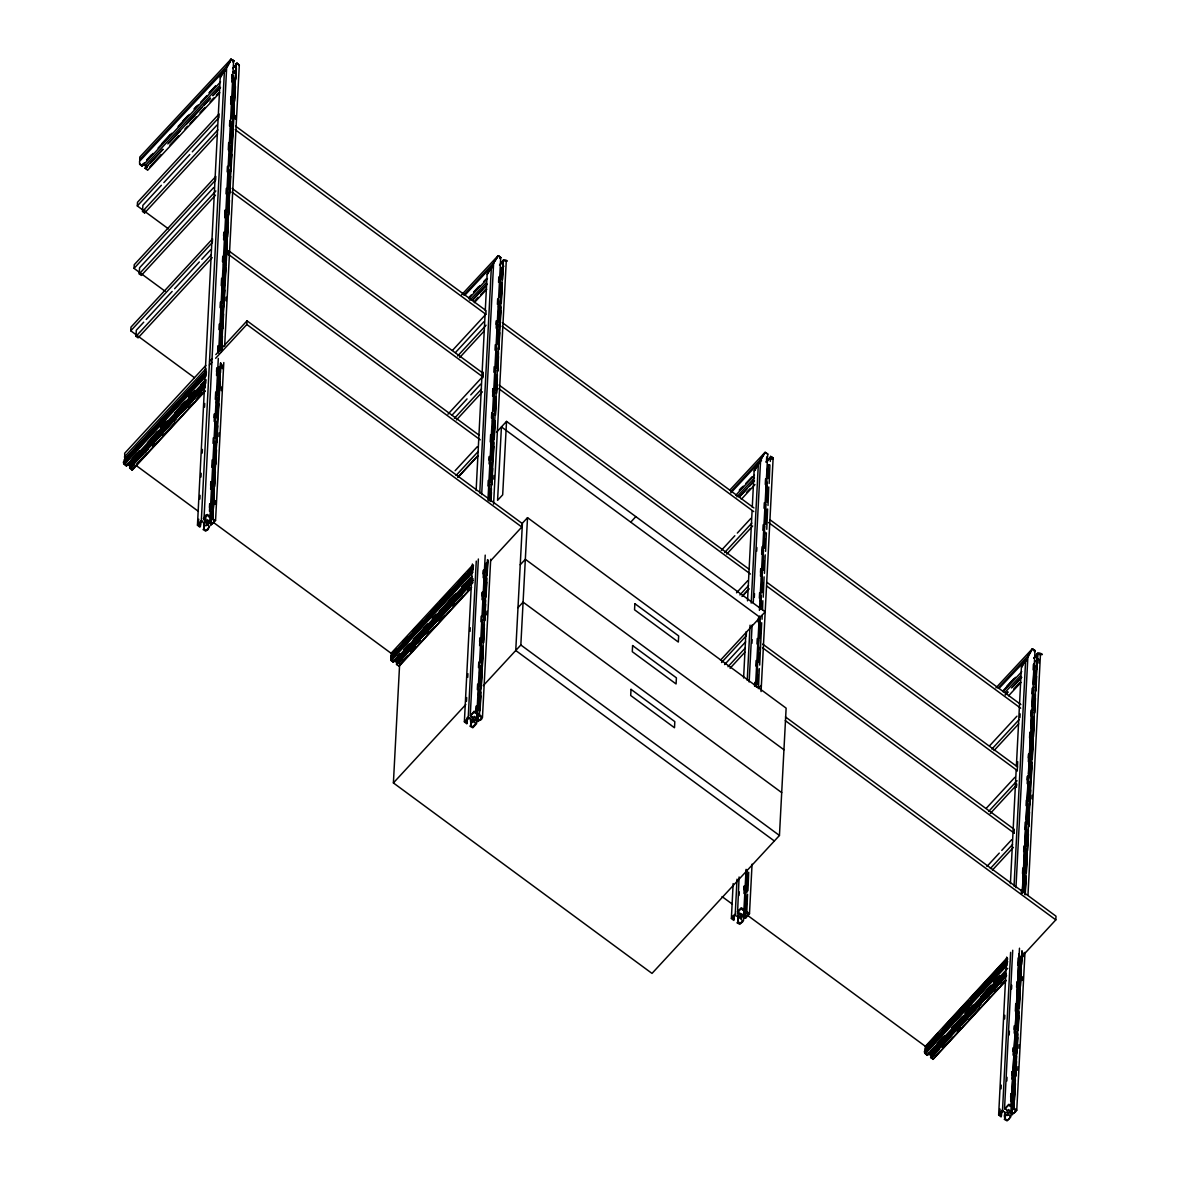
<?xml version="1.0" encoding="UTF-8"?>
<svg xmlns="http://www.w3.org/2000/svg" width="1180" height="1180" viewBox="0 0 1180 1180"><rect width="100%" height="100%" fill="white"/><g stroke="black" fill="none" stroke-linecap="round" stroke-linejoin="round"><path stroke-width="1.5" d="M200.379 526.206L199.789 527.135L197.458 525.203L220.232 77.142L225.247 69.546M224.657 346.035L239.304 65.092L236.988 63.071L236.177 63.809L235.794 79.178M485.275 310.62L487.148 273.819L492.163 266.223M506.22 261.768L493.579 504.155M752.279 507.208L754.153 470.407L759.168 462.811M761.071 691.554L773.136 457.973L773.062 458.828M1016.378 766.13L1021.423 666.907L1026.438 659.31L999.416 688.014M1040.332 655.328L1040.45 654.546L1027.957 895.399M239.142 65.564L236.974 63.071L236.31 64.59M212.725 519.539C216.412 519.938 213.226 524.023 211.058 524.186C203.049 519.672 214.421 523.846 207.326 519.805C203.668 526.678 202.385 510.468 208.963 516.766M220.601 362.909L212.651 519.48M479.641 716.216C487.856 720.862 469.802 722.558 476.661 718.34L485.216 555.116M479.567 716.157L480.142 715.213L482.473 717.219L490.703 559.246M746.085 869.35L743.636 915.046L738.046 912.317L740.922 908.807L742.884 910.031M1013.915 1109.303C1020.523 1113.861 1005.522 1114.186 1010.936 1111.427L1019.092 953.661M1010.936 1111.427L1008.458 1109.554L1008.118 1110.911L1005.272 1108.713L1008.192 1105.306L1011.142 1106.471L1008.93 1104.259L1004.549 1109.097M1015.39 1079.744L1013.664 1108.772L1014.417 1108.3L1016.747 1110.247L1012.16 1114.702M200.423 520.69C201.632 531.398 196.131 523.669 198.83 519.259M199.863 499.051L200.054 495.364M200.983 476.986L201.175 473.313M202.208 453.091L202.385 449.418M204.538 407.144L204.73 403.472M205.763 383.249L205.94 379.577M200.438 526.428L200.63 520.837M197.458 525.203L201.308 520.881L224.466 69.959M203.978 528.861L204.111 523.389M204.214 525.38L204.037 529.053C210.379 534.643 209.568 519.657 205.954 525.852C203.299 525.528 203.358 517.091 198.579 524.658M207.636 524.849L207.532 521.28M467.546 717.514L466.838 723.856L464.374 721.88L472.398 563.996M476.13 490.555L485.083 314.293M466.498 701.245L466.69 697.557M467.708 677.35L467.9 673.677M470.053 631.389L470.245 627.716M482.959 377.748L483.24 372.231M467.221 722.824L467.339 717.366M464.404 721.762L468.224 717.558L476.263 561.12M479.759 493.019L491.382 266.636M472.295 717.499C475.083 717.204 472.015 721.319 470.938 719.195L470.997 715.375L473.755 712.337L476.366 713.561L476.882 712.808L474.109 711.216L470.274 716.009M467.059 722.868L465.495 721.334L468.888 718.178L471.705 720.302L470.289 720.862L472.678 722.573L473.003 721.201L475.805 723.296L472.944 726.821L470.628 725.523L470.938 721.909M470.938 725.73L471.13 722.057M470.628 725.523L469.979 726.231L472.797 727.78L476.573 723.709L476.764 720.021M734.255 915.783L733.842 920.444L731.379 918.468L733.149 883.584M743.606 677.954L745.937 632.052M747.515 600.841L752.088 510.881M731.379 918.468L735.229 914.146L737.028 879.174M747.235 680.403L750.067 625.194M751.203 603.098L758.386 463.224M737.898 922.126L737.987 912.14M738.99 895.532L739.182 891.844M751.94 643.307L752.132 639.619M754.315 597.272L754.492 593.599M756.675 551.252L756.867 547.564M734.226 919.412C727.308 907.759 752.693 925.164 737.943 922.317L738.223 916.801M741.601 918.379L741.438 914.529M737.751 922.17L736.984 922.804L739.845 924.323L743.577 920.282L743.769 916.609M1001.82 1110.601L1001.112 1116.944L998.649 1114.967L1006.673 957.083M1010.404 883.643L1016.187 769.803M1001.496 1115.911L999.755 1114.672L1000.021 1109.038M1001.053 1088.815L1001.245 1085.143M1004.608 1018.974L1004.8 1015.287M1014.063 833.331L1014.24 829.643M1016.393 787.37L1016.585 783.697M1017.234 770.835L1017.706 761.646M1019.948 717.529L1020.14 713.856M1001.333 1115.956L1001.613 1110.454M998.663 1114.908L1002.499 1110.646L1010.626 952.363M1014.033 886.106L1025.656 659.723M999.755 1114.481C1004.549 1106.722 1004.357 1115.454 1007.233 1115.528C1005.375 1113.315 1009.726 1114.894 1010.139 1116.501C1008.428 1123.758 1001.894 1117.74 1005.301 1113.168M1005.227 1118.817L1005.404 1115.144M1006.82 1080.983L1007.012 1077.311M1009.195 1034.963L1009.372 1031.276M1011.555 988.929L1011.747 985.256M1005.021 1118.669L1004.254 1119.319L1007.071 1120.867L1010.847 1116.796L1011.039 1113.109M225.218 69.65L139.55 161.291L139.653 164.389L142.234 166.129L220.542 81.892M139.978 160.347L139.771 157.088L230.941 59.236L233.625 60.564L218.58 353.071M126.378 465.289C128.119 467.767 120.98 462.722 124.136 461.174L206.456 372.187M124.903 460.466L124.682 453.253L205.836 365.417M130.774 330.798L130.98 327.126L212.533 238.847L212.341 242.519L130.774 330.798L194.42 377.674M134.048 268.376L134.24 264.704L215.807 176.41L215.616 180.083L134.048 268.376L165.2 291.312M137.322 205.94L137.514 202.267L219.082 113.988L218.89 117.661L137.322 205.94L168.475 228.876M212.208 257.609L138.075 337.864L135.98 336.33L136.305 330.208L143.724 322.184M215.483 195.172L141.334 275.427L139.255 273.893L139.579 267.772L213.728 187.517M217.518 134.078L144.609 212.99L142.529 211.456L142.854 205.335L161.38 185.275M144.609 212.99L144.771 209.937M124.402 464.404L205.969 376.125L205.954 372.924M124.46 460.008L206.013 371.73L205.925 368.721L124.357 456.999M203.978 519.554L226.722 66.213L231 59.177L233.625 60.564M204.081 522.239C204.302 524.702 208.211 521.354 205.689 520.719L205.969 515.203M209.465 507.444L209.656 503.786M210.615 485.437L210.807 481.765M214.155 417.558L214.347 413.885M216.545 371.685L216.737 368.027M217.681 349.678L217.872 346.006M223.61 235.941L223.802 232.268M224.761 213.919L224.952 210.246M230.675 100.182L230.867 96.509M231.826 78.16L232.018 74.488M209.48 511.265L209.863 503.934M210.63 489.257L211.014 481.912M211.766 467.236L212.149 459.905M213.019 443.385L213.3 437.883M214.155 421.378L214.539 414.033M215.306 399.356L215.689 392.025M216.545 375.506L216.928 368.175M217.784 351.655L218.079 346.153M218.934 329.648L219.229 324.146M220.085 307.626L220.365 302.124M221.235 285.619L221.604 278.274M222.474 261.768L222.755 256.267M223.61 239.746L223.994 232.416M224.761 217.74L225.144 210.394M226 193.889L226.294 188.387M227.15 171.867L227.445 166.365M228.301 149.86L228.684 142.515M229.54 126.009L229.82 120.508M230.69 103.988L231.073 96.657M231.841 81.981L232.209 74.635M209.73 521.722L218.3 358.44M210.63 517.047L211.043 509.495M211.795 494.789L212.267 485.585M212.99 471.1L213.418 463.534M214.126 449.034L214.554 441.468M215.306 426.762L215.778 417.573M216.501 403.088L217.105 391.834M217.681 380.801L218.153 371.612M220.055 334.84L220.527 325.651M221.235 311.181L221.663 303.584M222.415 288.879L222.902 279.69M223.61 265.235L224.038 257.624M224.746 243.183L225.262 233.729M225.926 220.852L226.398 211.663M227.12 197.222L227.548 189.596M228.301 174.891L228.773 165.702M229.481 151.276L229.908 143.636M230.675 128.93L231.059 121.57M231.855 105.315L232.283 97.675M233.05 82.969L233.419 75.609M210.866 524.628L211.264 511.574M211.795 500.748L212.415 489.508M212.975 478.475L213.639 465.613M214.17 454.801L214.775 443.547M215.306 432.736L215.911 421.481M216.486 410.448L217.15 397.586M217.297 394.135L217.489 390.462M217.681 386.789L218.285 375.52M220.055 340.828L220.749 327.716M221.235 318.526L221.899 305.664M222.415 294.882L223.123 281.755M223.595 272.565L224.259 259.703M224.79 248.936L225.395 237.637M225.926 226.87L226.634 213.742M227.106 204.538L227.769 191.676M228.301 180.924L228.905 169.61M229.481 158.577L230.144 145.715M230.661 134.977L231.28 123.649M231.855 112.616L232.519 99.754M233.035 89.016L233.655 77.688M223.802 362.555L215.556 520.469L210.969 524.938L211.176 519.362M211.84 506.5L212.415 495.467M212.975 484.449L213.551 473.416M214.214 460.554L214.686 451.365M215.35 438.488L215.925 427.47M216.486 416.437L217.061 405.404M217.621 394.386L218.285 381.509M218.861 370.491L219.052 366.803M220.085 346.596L220.557 337.392M221.22 324.53L221.796 313.497M222.459 300.635L222.931 291.445M223.595 278.583L224.171 267.55M224.834 254.688L225.306 245.499M225.97 232.622L226.531 221.604M227.106 210.571L227.666 199.538M228.33 186.676L228.905 175.643M229.481 164.625L230.041 153.592M230.705 140.73L231.177 131.541M231.841 118.664L232.416 107.646M233.08 94.769L233.552 85.58M211.309 517.327L210.895 524.879M211.781 508.138L212.548 493.417M213.019 484.228L213.683 471.366M214.155 462.176L214.819 449.3M215.394 438.267L216.058 425.405M216.53 416.201L217.194 403.339M217.666 394.15L218.418 379.444M218.905 370.24L219.082 366.567M220.041 348.189L220.704 335.312M221.265 324.279L221.929 311.417M222.401 302.228L223.079 289.351M223.64 278.318L224.303 265.456M224.775 256.267L225.439 243.39M226.014 232.357L226.678 219.495M227.15 210.306L227.814 197.429M228.286 188.24L229.053 173.534M229.525 164.345L230.189 151.468M230.661 142.279L231.413 127.573M231.885 118.384L232.563 105.507M233.035 96.317L233.699 83.441M212.474 510.085L213.034 499.051M213.698 486.175L214.17 476.986M214.834 464.109L215.321 454.905M215.984 442.043L216.545 430.995M217.208 418.133L217.695 408.929M218.359 396.052L218.919 385.019M219.583 372.143L219.775 368.47M220.734 350.077L221.294 339.044M221.958 326.167L222.43 316.978M223.094 304.101L223.581 294.897M224.244 282.02L224.805 270.987M225.469 258.11L225.955 248.921M226.619 236.044L227.18 225.011M227.843 212.135L228.315 202.945M228.994 190.069L229.554 179.036M230.218 166.159L230.69 156.955M231.354 144.078L231.841 134.889M232.593 120.183L233.065 110.979M233.729 98.102L234.215 88.913M221.176 351.891L236.192 63.779L221.457 350.548M212.666 519.333L220.601 362.983M213.447 508.477L214.214 493.8M214.598 486.455L215.35 471.779M215.733 464.448L216.501 449.772M216.884 442.426L217.74 425.921M218.123 418.575L218.89 403.899M219.274 396.569L220.041 381.892M220.513 372.718L220.999 363.543M221.663 350.696L222.43 336.02M222.814 328.689L223.566 314.013M223.949 306.667L224.82 290.162M225.1 284.66L225.955 268.14M226.339 260.81L227.106 246.133M227.578 236.959L228.345 222.282M228.728 214.937L229.495 200.261M229.879 192.93L230.734 176.41M231.029 170.908L231.885 154.403M232.268 147.058L233.035 132.381M233.419 125.051L234.274 108.531M234.658 101.2L235.425 86.523M215.321 504.391L215.512 500.718M218.861 436.526L219.052 432.853M221.25 390.669L221.442 387.011M222.386 368.662L222.578 364.989M225.926 300.797L226.118 297.124M228.315 254.939L228.507 251.281M235.381 119.209L235.572 115.552M215.63 358.278L246.841 324.5L247.033 320.827L522.003 523.345L521.811 527.018L490.6 560.81M399.342 654.826L393.029 661.479L393.619 662.231L390.86 660.284L390.919 657.378L473.165 568.244M472.708 564.91L472.915 568.17L391.362 656.449L391.155 653.189L472.885 564.866M774.36 840.986L515.749 650.505L522.416 523.183L527.519 517.666L786.131 708.148L779.449 835.47L652.009 973.412L393.397 782.93L399.696 662.88M472.59 572.212L472.738 569.144M447.972 414.165L482.576 376.715L482.768 373.042L232.121 188.431M452.471 350.401L485.85 314.278L486.042 310.606L235.395 125.995M470.274 715.331L478.357 559.01M481.676 494.626L493.638 262.889L498.344 255.677L500.733 257.638L487.945 500.099M475.909 713.31L476.292 705.965M479.626 641.758L479.818 638.085M482.015 595.885L482.207 592.227M483.166 573.878L483.358 570.206M489.095 460.126L489.287 456.468M492.621 392.247L492.812 388.589M496.161 324.367L496.352 320.709M476.101 713.457L476.484 706.112M477.354 689.607L477.635 684.105M478.49 667.585L478.785 662.083M479.641 645.578L480.024 638.233M480.88 621.727L481.175 616.226M482.03 599.706L482.414 592.375M483.18 577.699L483.564 570.353M487.959 485.968L488.24 480.467M489.095 463.947L489.479 456.616M490.246 441.94L490.629 434.594M491.485 418.089L491.78 412.587M492.635 396.067L493.019 388.736M493.874 372.216L494.169 366.715M495.025 350.209L495.305 344.707M496.175 328.188L496.559 320.857M497.414 304.337L497.695 298.835M498.565 282.33L498.845 276.828M477.9 713.767L477.487 721.319L477.767 709.844M478.49 695.345L478.903 687.793M479.626 673.293L480.039 665.726M480.85 649.398L481.278 641.817M482 627.347L482.414 619.766M483.166 605.06L483.652 595.856M484.361 581.386L484.788 573.804M489.11 489.479L489.523 481.882M490.29 467.177L490.762 457.973M491.426 445.111L491.898 435.922M492.606 421.481L493.034 413.856M493.8 399.15L494.273 389.961M494.981 375.52L495.408 367.894M496.161 353.189L496.632 344M497.355 329.574L497.783 321.933M498.535 307.228L498.919 299.868M499.715 283.628L500.143 275.973M478.475 702.734L479.139 689.858M479.67 679.046L480.275 667.806M480.835 656.773L481.411 645.74M482.03 633.1L482.65 621.845M483.166 611.034L483.874 597.936M484.346 588.746L485.01 575.884M489.095 496.824L489.759 483.962M490.275 473.18L490.895 461.896M491.47 450.863L492.134 438.001M492.65 427.234L493.27 415.935M493.786 405.168L494.494 392.025M494.966 382.836L495.644 369.974M496.161 359.221L496.78 347.908M497.341 336.875L498.004 324.013M498.535 313.275L499.14 301.947M499.715 290.914L500.291 279.881M478.033 717.676L477.812 721.555L482.458 717.278M478.475 708.693L479.169 695.625M479.655 686.421L480.408 671.715M480.85 662.747L481.543 649.664M482.015 640.46L482.679 627.598M483.21 616.786L483.918 603.688M484.346 594.735L485.054 581.637M485.526 572.448L485.998 563.244M489.184 500.999L489.803 489.715M490.275 480.525L491.027 465.805M491.455 456.881L492.163 443.754M492.65 434.55L493.402 419.844M493.83 410.92L494.538 397.793M494.966 388.869L495.674 375.727M496.146 366.538L496.913 351.832M497.341 342.923L498.049 329.766M498.521 320.577L499.184 307.7M499.7 296.962L500.423 283.805M500.895 274.616L500.836 269.306M479.198 710.449L479.67 701.245M480.334 688.368L480.806 679.178M481.47 666.302L482.045 655.269M482.709 642.392L483.18 633.203M483.844 620.326L484.42 609.293M485.083 596.416L485.555 587.212M486.219 574.35L486.794 563.303M490.113 498.934L490.305 495.261M490.969 482.384L491.441 473.195M492.104 460.318L492.68 449.285M493.343 436.408L493.815 427.204M494.479 414.327L495.054 403.295M495.718 390.418L496.19 381.228M496.854 368.352L497.326 359.163M498.093 344.442L498.565 335.253M499.228 322.376L499.7 313.172M500.453 298.466L500.94 289.262M501.603 276.386L501.972 269.04L503.624 266.311M479.39 715.685L487.517 559.586M490.57 501.013L503.108 260.47C513.182 263.081 501.898 257.461 503.27 261.06L502.326 279.38M479.876 710.508L480.835 692.159M481.027 688.5L483.225 646.301M483.402 642.628L484.361 624.279M484.552 620.621L485.6 600.443M485.791 596.77L486.75 578.421M486.942 574.749L487.709 560.072M490.762 501.367L491.441 488.52M491.632 484.862L493.815 442.662M494.007 438.99L494.966 420.641M495.261 415.139L496.205 396.805M496.397 393.132L497.355 374.783M497.547 371.11L498.506 352.761M498.698 349.103L500.895 306.903M501.087 303.231L502.134 283.053M480.068 710.655L480.835 695.979M481.219 688.648L481.986 673.972M482.369 666.626L483.225 650.121M483.608 642.775L484.375 628.099M484.759 620.769L485.614 604.249M485.998 596.918L486.765 582.242M487.148 574.896L487.915 560.22M490.969 501.515L491.441 492.34M491.824 485.01L492.68 468.49M493.063 461.159L493.83 446.483M494.214 439.137L494.981 424.461M495.452 415.286L496.22 400.61M496.603 393.279L497.37 378.603M497.753 371.257L498.506 356.581M498.889 349.251L499.76 332.731M500.143 325.4L500.895 310.724M501.279 303.378L502.046 288.702M502.518 279.527L503.285 264.851M486.735 614.869L486.927 611.196M493.8 479.139L493.992 475.466M720.493 660.195L765.142 611.874L506.53 421.393L502.68 494.833L497.577 500.35L501.426 426.909L760.038 617.391L756.38 687.173M483.284 685.639L520.837 644.988L527.519 517.666M746.453 632.097L746.262 635.769L721.541 662.526M737.574 912.583L739.093 876.976M749.153 682.025L752.102 625.002M753.238 602.936L760.643 459.477L765.348 452.265L767.738 454.226L759.419 610.385M743.961 889.705L744.152 886.033M754.566 686.067L754.758 682.394M760.495 572.33L760.687 568.657M743.975 893.525L744.359 886.18M754.772 686.214L754.964 682.542M755.819 666.036L756.1 660.534M756.97 644.014L757.25 638.513M758.106 622.008L758.298 618.335M759.36 598.157L759.64 592.655M760.495 576.135L760.879 568.804M761.646 554.128L762.029 546.783M762.885 530.277L763.18 524.775M764.035 508.255L764.315 502.754M765.274 484.42L765.569 478.903M766.425 462.398L766.705 456.896M755.525 685.683L759.212 617.656M744.167 917.671L744.492 911.948M745.155 899.072L745.627 889.882M746.35 875.383L746.66 869.66M756.955 669.532L757.383 661.921M758.15 647.201L758.519 639.855M759.33 623.571L759.758 615.96M760.466 601.52L760.982 592.05M761.646 579.188L762.133 569.999M762.841 555.559L763.357 546.089M764.021 533.227L764.492 524.038M765.201 509.613L765.628 501.972M766.395 487.266L766.867 478.062M745.155 905.045L745.627 895.841M746.38 881.15L746.763 873.79M757 675.284L757.383 667.924M758.135 653.219L758.519 645.873M759.374 629.324L759.758 621.978M760.51 607.272L760.894 599.912M761.646 585.221L762.029 577.861M762.885 561.326L763.254 553.966M764.021 539.26L764.389 531.915M765.245 515.365L765.628 508.02M766.381 493.314L766.764 485.954M767.62 469.419L767.856 465.436L767.575 470.953M745.185 904.824L745.849 891.962M746.335 882.773L746.999 869.896M760.554 607.007L761.13 595.974M761.69 584.941L762.354 572.064M762.826 562.875L763.49 550.013M764.065 538.98L764.729 526.103M765.201 516.914L765.864 504.052M766.44 493.019L767 481.986M745.141 912.42L745.893 897.715M746.335 888.732L747.029 875.649M756.94 682.866L757.649 669.753M758.135 660.549L758.799 647.687M759.315 636.92L760.023 623.792M760.746 609.352L761.159 601.726M761.69 590.974L762.31 579.66M762.826 568.908L763.534 555.765M764.006 546.576L764.773 531.87M765.201 522.961L765.909 509.804M766.381 500.615L767.133 485.909M767.561 477L767.841 465.894M744.846 917.937L745.627 918.069L746.394 903.349M746.955 892.316L747.53 881.283M757.678 684.489L758.165 675.284M758.829 662.408L759.301 653.219M760.053 638.498L760.54 629.309M762.428 592.522L762.9 583.333M763.578 570.456L764.05 561.252M764.714 548.39L765.186 539.186M765.938 524.481L766.425 515.276M767.088 502.4L767.561 493.211M768.313 478.49L768.8 469.301M743.606 915.105C738.503 917.937 753.179 917.317 746.793 912.745L747.545 894.248M747.943 890.738L748.695 872.241M758.548 687.099L759.301 668.603M759.684 665.077L761.69 622.73M762.073 619.22L762.073 615.4M762.56 610.045L762.826 600.723M763.224 597.198L764.08 576.873M764.463 573.347L765.215 554.851M765.613 551.34L766.366 532.844M766.764 529.319L767.605 508.993M768.003 505.468L768.755 486.971M769.154 483.461L769.906 464.964M770.289 461.439L770.629 456.35L773.092 457.914L770.466 456.439L770.245 457.84L771.882 458.799M745.627 918.069L749.477 913.807L752.058 864.158M927.377 1054.669C929.132 1057.147 921.978 1052.088 925.135 1050.539L1007.528 961.612L925.135 1050.539M926.285 1050.126L925.209 1049.064L925.356 1046.35L1006.923 958.057L1007.13 961.317L925.74 1049.625M944.457 1030.774L925.533 1051.129L925.489 1053.209L927.303 1054.61M930.032 1052.958L930.194 1054.109M925.4 1053.784L1006.968 965.491L1007.086 962.261M1004.549 1108.418L1012.72 950.254M1015.951 887.714L1027.913 655.977L1032.618 648.764L1035.008 650.726L1022.352 893.26M1010.655 1097.223L1010.847 1093.55M1011.806 1075.201L1011.998 1071.529M1013.045 1051.351L1013.237 1047.678M1014.195 1029.344L1014.387 1025.671M1021.261 893.585L1021.452 889.912M1027.19 779.833L1027.382 776.175M1028.341 757.826L1028.517 754.153M1010.67 1101.029L1011.054 1093.698M1011.821 1079.022L1012.204 1071.676M1013.06 1055.171L1013.443 1047.825M1014.21 1033.149L1014.579 1025.818M1015.346 1011.142L1015.729 1003.797M1016.585 987.291L1016.88 981.79M1017.735 965.269L1018.119 957.939M1022.514 873.554L1022.794 868.038M1023.665 851.532L1023.945 846.031M1024.815 829.511L1025.184 822.18M1026.054 805.675L1026.335 800.158M1027.19 783.653L1027.573 776.322M1028.341 761.631L1028.724 754.3M1029.58 737.795L1029.875 732.279M1030.73 715.773L1031.025 710.272M1031.881 693.751L1032.161 688.25M1033.12 669.916L1033.4 664.399M1022.219 893.186L1025.833 823.404M1026.025 819.805L1028.208 777.532M1028.399 773.947L1030.583 731.674M1030.76 728.09L1031.718 709.652M1031.91 706.082L1032.854 687.645M1033.046 684.061L1034.093 663.794M1011.245 1106.25L1019.49 948.204M1011.821 1106.811L1012.322 1097.415M1012.986 1084.553L1013.458 1075.363M1014.181 1060.864L1014.697 1051.454M1015.361 1038.592L1015.833 1029.402M1016.555 1014.918L1016.968 1007.337M1017.735 992.631L1018.207 983.442M1018.93 968.957L1019.343 961.375M1023.606 878.643L1024.092 869.454M1024.801 854.999L1025.228 847.388M1025.981 832.682L1026.453 823.492M1027.175 809.052L1027.588 801.427M1028.355 786.721L1028.827 777.532M1029.535 763.091L1029.963 755.466M1030.73 740.76L1031.202 731.571M1031.866 718.694L1032.338 709.505M1033.046 695.094L1033.474 687.439M1034.24 672.733L1034.713 663.544M1012.234 1105.217L1011.791 1114.2M1012.986 1090.512L1013.473 1081.322M1014.225 1066.617L1014.608 1059.271M1015.361 1044.565L1015.744 1037.205M1016.6 1020.671L1017.072 1011.481M1017.735 998.605L1018.104 991.259M1018.96 974.71L1019.343 967.364M1023.606 884.646L1024.078 875.457M1024.845 860.751L1025.214 853.406M1025.981 838.7L1026.453 829.511M1027.205 814.805L1027.588 807.444M1028.355 792.754L1028.724 785.393M1029.58 768.859L1029.963 761.498M1030.715 746.793L1031.099 739.447M1031.954 722.898L1032.235 717.381M1033.09 700.846L1033.474 693.486M1034.226 678.78L1034.609 671.435M1011.894 1112.371L1012.558 1099.495M1013.03 1090.305L1013.694 1077.429M1014.166 1068.239L1014.83 1055.377M1015.405 1044.344L1016.069 1031.467M1016.54 1022.278L1017.204 1009.416M1017.779 998.383L1018.34 987.35M1018.915 976.317L1019.579 963.455M1023.65 884.395L1024.225 873.362M1024.786 862.329L1025.45 849.467M1026.025 838.434L1026.6 827.401M1027.16 816.368L1027.824 803.506M1028.399 792.473L1028.96 781.44M1029.535 770.407L1030.199 757.545M1030.76 746.512L1031.335 735.479M1031.91 724.446L1032.574 711.584M1033.134 700.551L1033.71 689.518M1034.27 678.485L1034.934 665.623M1012.086 1114.643L1012.499 1107.091M1013.074 1096.058L1013.738 1083.196M1014.21 1073.992L1014.874 1061.13M1015.346 1051.94L1016.113 1037.235M1016.585 1028.031L1017.337 1013.325M1017.721 1005.98L1018.473 991.274M1018.945 982.07L1019.609 969.208M1020.095 960.019L1020.272 956.331M1023.694 890.148L1024.358 877.286M1024.83 868.096L1025.494 855.22M1025.966 846.031L1026.63 833.154M1027.205 822.136L1027.869 809.259M1028.341 800.069L1029.004 787.193M1029.58 776.175L1030.243 763.298M1030.715 754.109L1031.379 741.232M1031.94 730.214L1032.603 717.337M1033.09 708.148L1033.754 695.271M1034.314 684.238L1034.978 671.376M1013.664 1099.849L1014.225 1088.815M1014.889 1075.939L1015.361 1066.75M1016.024 1053.873L1016.6 1042.84M1017.263 1029.963L1017.735 1020.774M1018.399 1007.897L1018.974 996.864M1019.638 983.987L1020.11 974.783M1020.774 961.921L1021.069 956.39M1024.388 892.021L1024.86 882.832M1025.523 869.955L1025.995 860.751M1026.762 846.045L1027.234 836.841M1027.898 823.979L1028.37 814.775M1029.034 801.899L1029.506 792.709M1030.273 777.989L1030.745 768.8M1031.409 755.923L1031.881 746.734M1032.648 732.013L1033.12 722.824M1033.783 709.947L1034.255 700.743M1034.919 687.866L1035.494 676.833M1013.664 1108.772L1021.895 950.844M1024.845 894.101L1037.382 653.558C1049.285 657.053 1035.848 650.239 1037.544 654.148L1035.612 691.023M1015.552 1076.234L1016.614 1056.056M1016.732 1054.065L1017.779 1033.887M1017.942 1030.376L1018.93 1011.865M1019.092 1008.354L1022.072 951.331M1025.007 894.632L1025.995 876.106M1026.158 872.625L1028.385 830.248M1028.547 826.767L1031.925 762.369M1032.072 758.888L1034.314 716.496M1034.462 713.03L1035.45 694.489M1014.063 1109.244L1014.254 1105.586M1014.535 1100.07L1015.405 1083.565M1015.788 1076.234L1016.54 1061.558M1017.027 1052.383L1017.794 1037.707M1018.178 1030.361L1018.93 1015.685M1019.313 1008.354L1020.081 993.678M1020.464 986.333L1021.319 969.827M1021.615 964.326L1022.278 951.478M1025.243 894.602L1026.01 879.926M1026.394 872.595L1027.146 857.919M1027.529 850.573L1028.399 834.068M1028.768 826.723L1029.535 812.047M1029.919 804.716L1030.686 790.04M1031.158 780.865L1031.925 766.189M1032.308 758.843L1033.075 744.167M1033.459 736.836L1034.314 720.316M1034.698 712.986L1035.465 698.309M1035.848 690.964L1036.615 676.288M1036.984 668.957L1037.751 654.28L1034.019 658.307M1017.765 1070.319L1017.942 1066.646M1018.9 1048.297L1019.092 1044.639M1022.441 980.433L1022.632 976.775M1023.68 956.596L1023.871 952.924M1031.895 798.86L1032.087 795.187M1038.961 663.13L1039.152 659.458M1016.747 1110.247L1024.992 952.334M1024.594 953.661L1055.805 919.869L1055.997 916.196L785.467 716.939M233.788 60.8L233.006 61.861M500.733 257.638L499.922 258.553L500.645 257.343M503.108 260.47L499.538 265.058M767.738 454.226L767.649 453.917M1035.008 650.726L1034.329 651.64L1034.978 650.564M1037.382 653.558L1033.813 658.145M233.817 60.962L233.139 61.876M749.477 913.733L747.147 911.801L746.586 912.597M220.409 77.718L224.436 70.077M487.325 274.394L492.134 266.326M754.33 470.968L759.138 462.914M1021.6 667.482L1025.627 659.841M770.23 457.855L766.543 461.646M226.678 67.172L230.941 59.236M233.861 72.127L232.947 71.906M760.598 460.421L760.643 459.477M761.557 460.79L761.203 460.628M1028.163 656.818L1032.19 648.941L1034.816 650.327M226.649 67.245L226.708 66.287L139.624 159.802M760.569 460.51L764.92 452.442L767.546 453.828M1027.839 657.009L1027.898 656.05L998.044 688.117M147.279 169.433L144.904 167.988L147.662 170.23L219.805 92.645M132.337 470.024L205.261 391.082M399.12 666.243L470.805 588.643M932.952 1058.578L931.064 1057.369M208.948 523.448C208.727 520.985 204.833 524.377 207.341 524.952M209.656 526.354L205.763 531.177L203.063 529.54L203.83 528.905M738.001 915.503C738.4 918.232 742.353 913.822 739.3 914.087M743.194 916.948C743.179 914.235 738.606 917.288 741.261 918.217M142.234 166.129L139.845 163.799M212.489 518.89L215.556 520.469M227.578 65.785C226.28 69.31 233.669 55.121 229.038 63.366M755.392 469.286L755.436 470.23M503.432 265.633L501.5 268.465L503.462 265.574M501.928 269.129L503.58 266.37M1037.707 658.72L1035.627 661.567L1037.736 658.661M1036.217 662.216L1037.854 659.458M489.892 270.102L492.149 267.373M224.406 71.124L225.203 70.8M498.402 255.691L493.624 262.963L463.77 295.03M491.323 267.801L492.119 267.477M758.327 464.389L758.415 464.183M224.436 71.007L225.232 70.682M163.858 182.605L189.803 154.506M192.281 151.837L216.987 125.08M142.529 211.456L217.917 129.859M139.255 273.893L215.866 190.954M146.187 319.5L172.147 291.416M174.611 288.731L199.332 261.99M201.795 259.305L210.453 249.954M135.98 336.33L211.368 254.732M209.583 361.36L212.076 358.661M215.822 354.605L247.033 320.827M209.391 365.033L211.884 362.334M124.225 459.684L205.777 371.405M125.051 460.259L206.131 371.951M124.652 460.289L206.382 372.025M206.161 372.939L124.136 461.174M188.8 392.202L124.977 461.823M188.947 391.819L206.412 373.131L199.066 381.199M128.635 457.457L125.493 461.882M134.196 451.586L139.756 445.406M143.459 441.394L154.58 429.358M161.999 421.334L168.179 414.652M171.882 410.625L181.764 399.932M190.423 390.565L196.603 383.884M134.269 451.645L140.081 445.656M146.084 438.93L153.4 431.069M163.931 419.534L168.504 414.888M173.268 409.504L180.097 402.115M191.809 389.444L196.927 384.12M202.827 377.556L205.305 374.886M166.115 417.72L168.652 415.095L166.277 417.75M193.299 388.294L197.075 384.326M124.003 463.858L205.571 375.579M133.34 457.176L137.057 453.164M160.524 427.75L165.48 422.411M188.947 396.996L192.665 392.984M128.782 462.56L126.245 465.259L124.844 464.227M131.186 459.905L139.506 450.745M151.025 438.488L157.147 431.821M160.524 428.001L166.69 421.319M176.985 410.404L184.39 402.365M188.947 397.232L195.113 390.55M126.452 465.407L140.037 450.686M147.456 442.662L158.577 430.626M160.878 428.016L167.221 421.26M174.64 413.236L185.762 401.2M189.302 397.247L195.482 390.565M200.6 385.152L204.243 381.022M126.422 465.894L205.512 380.285M142.795 450.023L147.736 444.683M151.32 440.774L156.276 435.42M168.74 421.939L174.802 415.36M180.983 408.678L183.578 405.891M194.7 393.854L202.105 385.83M204.45 383.677L128.738 464.758L131.644 466.749M204.804 383.943L129.623 465.805M127.145 464.124L129.402 465.775L204.789 384.178M165.952 426.496L168.489 423.871M204.479 385.285L129.977 465.318M130.597 465.731L204.745 385.476M130.759 465.761L204.819 385.536M205.143 385.772L130.508 465.569M131.157 466.056L204.229 387.35M132.278 470.083L129.564 467.826L179.36 414.46M180.997 412.941L205.305 386.376M129.903 468.46L205.291 386.863M134.431 464.065L131.319 466.262M145.479 451.984L147.957 449.3M155.377 441.276L162.855 433.311M173.903 421.216L176.454 418.59M182.561 411.85L189.98 403.825M201.102 391.79L204.878 387.822M132.057 467.295L134.52 464.625M152.53 446.409L155.008 443.724M198.255 396.908L201.957 392.896M136.895 463.858L146.777 453.15M152.958 446.468L156.674 442.456M162.855 435.759L175.201 422.396M188.8 407.675L193.741 402.321M196.219 399.651L202.4 392.97M131.909 469.935L204.833 391.023M203.358 518.654L207.326 514.48L209.966 516.132L209.037 516.825M455.48 352.525L483.903 321.757M457.634 355.977L486.057 325.208M459.728 357.511L484.434 330.754M452.22 414.962L467.044 398.914M470.746 394.902L480.644 384.193M454.359 418.399L481.558 388.972M456.454 419.947L482.399 391.849M455.126 470.702L477.369 446.63M456.041 475.481L478.284 451.409M496.485 432.249L506.53 421.393M458.12 477.03L477.9 455.627M457.988 477.399L477.752 455.996M396.48 648.661L391.967 654.074M402.66 641.979L407.601 636.625M412.543 631.271L422.425 620.577M431.084 611.211L437.264 604.514M439.727 601.844L450.849 589.808M458.268 581.784L465.687 573.76M468.15 571.076L473.534 565.795M404.327 640.696L408.029 636.684M431.511 611.27L437.692 604.588M459.935 580.501L466.115 573.819M391.008 655.903L472.561 567.624M391.244 656.227L472.797 567.949M390.919 657.378L472.87 569.099L402.498 645.401M401.805 646.065L391.79 657.835M391.332 657.983L401.967 646.271M403.825 644.221L430.39 615.518M431.01 614.795L458.814 584.749M459.433 584.026L473.195 569.335M396.111 653.204L392.173 656.95M411.569 636.433L405.389 643.13L411.805 636.522M415.272 632.421L417.735 629.751M420.759 626.403L424.535 622.435L420.921 626.433M433.812 612.361L443.695 601.653M449.182 595.635L454.816 589.617M460.997 582.935L469.64 573.569M392.498 657.186L396.274 653.233M433.886 612.405L441.291 604.381M449.344 595.664L455.052 589.705M461.07 582.979L469.611 573.775M393.899 656.065L396.436 653.44M408.177 640.681L410.655 638.011M421.083 626.639L424.785 622.627M390.787 660.077L472.354 571.784M391.185 660.623L472.752 572.344M397.645 656.316L400.108 653.646M403.825 649.634L408.767 644.28M423.591 628.232L427.308 624.22M432.249 618.866L435.951 614.854M449.55 599.897L454.492 594.794M461.896 586.77L464.374 584.085M404.15 649.443L408 645.46M414.18 638.764L426.541 625.4M432.573 618.674L435.184 616.034M440.125 610.679L453.725 595.974M466.085 582.596L471.026 577.241L462.265 586.784M393.235 661.626L400.477 653.661M404.194 649.649L409.298 644.236M413 640.224L427.839 624.161M432.618 618.88L437.559 613.526M438.96 612.125L456.085 593.466M393.205 662.113L472.295 576.504M461.277 589.794L463.755 587.05M472.457 578.554L395.757 661.405L398.339 658.396M409.46 646.36L416.879 638.336M437.883 615.591L444.064 608.909M459.005 592.744L462.708 588.731M466.307 584.823L471.366 579.365M472.826 578.82L396.377 662.069L393.943 660.092M396.185 661.995L472.811 579.056M397.055 661.715L472.501 580.162M472.752 580.354L396.76 661.538M472.826 580.413L397.542 661.98M397.616 662.039L473.15 580.649M397.778 662.246L472.177 582.168L396.303 664.075L399.061 666.302M419.431 639.988L396.849 664.222M421.835 637.259L472.575 582.463M396.687 664.679L470.835 584.41M398.678 662.909L402.38 658.897M414.741 645.519L419.755 640.224M424.623 634.825L428.34 630.813M443.164 614.75L449.418 608.113M451.822 605.384L454.285 602.715M470.348 585.324L472.826 582.654M417.573 643.144L420.036 640.475M410.67 651.98L415.611 646.64M439.093 621.226L442.795 617.214M467.516 590.457L469.979 587.773M401.215 662.747L407.38 656.065M411.097 652.053L416.039 646.699M427.16 634.663L434.579 626.639M439.521 621.285L444.462 615.931M453.105 606.564L463.002 595.871M467.944 590.516L470.407 587.847M398.693 666.154L471.617 587.242M520.232 564.807L525.336 559.291L783.948 749.772M517.99 607.656L523.094 602.139L781.706 792.621M630.74 522.15L635.828 516.634M393.397 782.93L465.805 704.549M721.26 550.455L734.845 535.735M737.323 533.065L750.908 518.345M724.638 552.55L751.822 523.124M726.733 554.099L752.678 526M736.527 592.817L747.648 580.781M739.904 594.927L748.562 585.56M741.999 596.461L748.164 589.779M743.046 595.546L749.226 588.85M724.594 664.606L745.613 641.876M727.986 666.715L745.288 647.997M730.066 668.264L744.904 652.201M758.238 688.633L761.292 685.329M737.279 911.919L741.247 907.73L743.887 909.396L743.105 910.031M989.755 745.613L1016.954 716.186M991.908 749.064L1019.107 719.638M994.003 750.598L1018.709 723.842M986.495 808.049L1014.918 777.281M988.634 811.486L1017.057 780.732M990.227 813.566L1016.673 784.936M986.923 866.474L999.283 853.096M1001.761 850.411L1011.644 839.717M990.315 868.569L1012.558 844.496M992.395 870.117L1013.399 847.373M925.784 1046.439L938.144 1033.061M943.086 1027.706L967.807 1000.95M970.27 998.28L1007.351 958.145M929.457 1043.15L938.1 1033.783M947.997 1023.09L954.178 1016.408M957.88 1012.381L964.06 1005.699M976.421 992.321L982.601 985.639M985.064 982.955L990.005 977.615M1003.605 962.895L1007.307 958.883M949.664 1021.821L954.605 1016.467M976.848 992.38L980.551 988.368M1004.033 962.954L1007.735 958.942M925.209 1049.064L1006.776 960.771M925.444 1049.374L1007.012 961.095M925.636 1049.654L1007.366 961.405M991.171 979.857L925.386 1050.569M994.888 975.845L1007.307 962.526M949.325 1025.361L972.881 1000.006M976.509 995.935L994.74 976.229M995.05 975.875L1001.304 969.237M1004.932 965.166L1007.484 962.556M925.976 1051.203L931.02 1045.701M938.97 1036.999L944.708 1030.951L942.304 1033.68M950.711 1024.24L959.34 1015.08M968.633 1004.888L973.131 1000.183L969.488 1004.254M977.91 994.814L986.096 986.2M996.436 974.754L1001.555 969.429M997.911 973.485L1001.628 969.473M999.313 972.364L1001.776 969.694M925.002 1053.224L1006.555 964.945M939.28 1041.203L942.982 1037.19M965.225 1013.119L970.181 1007.764M993.649 982.35L998.605 976.996M931.02 1050.598L934.722 1046.586M937.127 1043.931L944.207 1036.099M951.626 1028.075L954.104 1025.39M956.965 1022.514L961.907 1017.16M965.225 1013.355L972.63 1005.331M982.925 994.415L990.271 986.406M993.649 982.586L999.829 975.904M928.513 1053.504L944.738 1036.055M951.995 1028.09L963.278 1015.98M965.594 1013.369L973.161 1005.286M980.58 997.262L991.539 985.285M994.017 982.615L1000.345 975.86M927.421 1055.259L1007.735 968.323M1005.434 973.043L929.958 1054.566L933.778 1050.215M948.735 1034.049L952.437 1030.037M957.26 1024.801L962.202 1019.446M974.68 1005.965L980.742 999.386M985.684 994.032L989.4 990.02M1000.625 977.866L1004.342 973.854M928.1 1053.209L930.4 1055.141L1005.788 973.308M1005.124 974.429L930.976 1054.684L1005.478 974.665M956.847 1027.677L959.237 1024.845M1005.803 974.901L931.758 1055.127M932.082 1055.377L1006.127 975.137L931.507 1054.95M1006.452 975.373L932.156 1055.421M938.469 1049.344L930.548 1057.192L933.011 1059.375L1006.245 980.447M940.814 1046.645L1006.437 975.786M930.902 1057.826L1006.511 975.89M930.076 1054.227L932.643 1056.115L939.073 1049.374M941.537 1046.704L948.705 1038.725M960.077 1026.63L967.497 1018.606M969.724 1015.98L974.665 1010.64M978.618 1006.569L981.082 1003.9M988.25 995.92L1000.611 982.542M932.952 1056.115L939.133 1049.433M961.375 1025.346L967.556 1018.665M988.575 995.92L994.755 989.238M957.231 1031.763L960.948 1027.751M942.835 1047.87L952.717 1037.176M957.659 1031.822L961.375 1027.81M968.78 1019.786L979.902 1007.75M987.321 999.726L989.799 997.041M994.74 991.702L998.442 987.69M1000.92 985.005L1004.623 980.993M932.908 1059.315L1005.817 980.388M146.645 160.008L151.645 154.624M161.645 143.872L170.392 134.461M182.9 121.009L187.9 115.64M194.154 108.914L196.647 106.23M209.155 92.778L215.409 86.066M141.851 165.525L144.344 162.84M146.851 160.156L153.09 153.429M158.091 148.046L171.852 133.266M178.091 126.54L189.346 114.445M194.346 109.062L198.107 105.035M200.6 102.335L206.854 95.624M209.347 92.925L215.601 86.214M144.447 164.728L145.361 165.451L219.2 86.125M145.317 168.106L162.81 149.285M167.811 143.901L210.32 98.191M212.828 95.506L220.321 87.438M145.509 168.253L148.016 165.569M150.509 162.87L163.017 149.432M169.271 142.706L180.511 130.611M186.765 123.885L201.765 107.749M204.273 105.064L210.527 98.338M213.019 95.654L220.527 87.586M149.831 166.704L161.114 154.565M169.891 145.125L178.667 135.685M184.95 128.945L187.458 126.245M189.965 123.546L196.234 116.805M199.995 112.749L205.01 107.365M210.025 101.967L213.801 97.91M216.309 95.226L218.816 92.527M465.141 294.926L491.352 266.754M473.564 292.153L478.564 286.769M468.77 297.67L471.263 294.985M473.77 292.301L480.024 285.575M483.771 281.548L486.263 278.849M468.814 298.629L487.458 278.583M469.847 300.281L486.116 282.802M472.236 300.251L487.237 284.115M472.443 300.399L486.19 285.604M474.434 301.343L478.195 297.286M480.702 294.602L485.732 289.203M474.301 302.7L486.721 289.321M730.774 491.618L760.628 459.551M730.892 492.842L758.356 463.342M739.329 490.084L741.822 487.384M739.521 490.231L743.267 486.19M745.775 483.505L752.029 476.779M735.819 495.217L754.463 475.156M736.851 496.869L754.374 478.033M739.241 496.839L754.241 480.702M739.447 496.987L746.94 488.918M749.448 486.234L754.448 480.85M746.453 492.532L750.229 488.476M741.306 499.288L754.979 484.567M1006.599 686.583L1014.092 678.515M1003.044 690.757L1015.538 677.32M1003.088 691.716L1021.733 671.671M1005.375 692.026L1020.39 675.889M1005.257 694.681L1007.764 691.996M1011.511 687.955L1021.511 677.202M1005.463 694.828L1007.956 692.144M1012.956 686.76L1021.718 677.35M1013.723 689.032L1020.007 682.291M1008.576 695.787L1020.995 682.409M232.622 68.381L236.354 64.384M232.829 68.529L236.383 64.649M461.646 294.779L497.857 255.913M499.73 265.22L503.462 261.208M729.889 490.025L764.861 452.5M766.735 461.793L770.466 457.796L771.867 458.828M995.92 687.866L1032.131 649M234.245 72.88L235.027 72.452M234.289 72.762L235.056 72.364M202.06 520.749L201.308 520.881M204.406 520.1L205.276 520.513M469.301 717.661L468.224 717.558M476.469 720.346C476.204 717.558 471.292 721.128 474.552 721.541M735.981 914.013L735.229 914.146M1003.251 1110.513L1002.499 1110.646M1006.569 1110.587C1009.711 1110.631 1005.404 1114.628 1004.977 1112.017M1010.419 1113.197C1009.918 1110.646 1005.729 1114.569 1008.826 1114.628M146.379 166.159L145.568 165.466M147.441 166.867L146.541 166.188M129.933 467.973L131.895 469.286M234.422 71.685L236.516 68.956L234.304 71.626M1026.394 660.564L1025.627 660.771L1026.423 660.461M498.476 255.721L500.541 257.24M768.21 464.891L769.006 464.581L768.18 464.979M395.831 660.815L398.427 662.953M766.292 461.941L767.088 461.704L766.263 462.014M502.311 322.597L753.932 507.931M770.23 519.938L1020.877 704.549M235.204 129.667L485.85 314.278M502.12 326.27L753.74 511.604M768.563 522.519L1020.685 708.221M499.051 385.034L749.182 569.276M766.956 582.374L1017.603 766.985M231.929 192.104L482.576 376.715M498.86 388.707L750.465 574.041M766.764 586.047L1017.411 770.658M228.817 250.839L478.947 435.081M762.723 644.103L1014.343 829.422M228.625 254.511L480.245 439.845M762.531 647.761L1014.151 833.095M785.275 720.611L1055.805 919.869M246.841 324.5L521.811 527.018M520.837 644.988L779.449 835.47M722.057 896.594L732.411 904.205M747.191 915.105L926.064 1046.852M136.32 465.628L198.402 511.368M213.197 522.253L392.07 654M393.029 661.479L391.48 660.313M142.544 164.241L147.131 166.97M476.661 718.34C470.805 712.484 477.708 722.234 470.997 715.626M494.346 262.904L494.346 262.904M761.351 459.492L761.365 459.404M632.598 645.578L632.288 651.699L676.081 683.957L676.405 677.836L632.598 645.578M634.87 603.673L634.545 609.795L678.338 642.053L678.662 635.932L634.87 603.673M631.02 689.371L630.695 695.492L674.488 727.75L674.812 721.629L631.02 689.371M493.668 263.435L493.638 263.509"/></g></svg>
